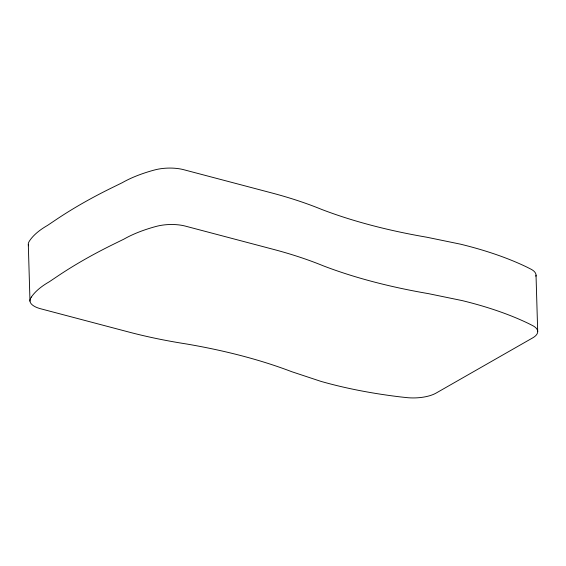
<?xml version="1.0" encoding="UTF-8"?>
<svg xmlns="http://www.w3.org/2000/svg" width="566" height="566" viewBox="0 0 566 566"><rect width="100%" height="100%" fill="white"/><g stroke="black" fill="none" stroke-linecap="round" stroke-linejoin="round"><path stroke-width="0.85" d="M536.023 275.14L537.7 331.556M28.314 244.781L29.984 301.204M535.896 276.243A26.255 10.429 -1.7 0 0 530.802 269.091L526.904 267.117A291.596 115.804 -1.7 0 0 460.462 244.165L426.7 237.204A384.689 152.778 -1.7 0 1 322.054 209.576L319.068 208.38A332.369 131.998 -1.7 0 0 271.8 192.956L183.681 169.694A26.156 10.386 -1.7 0 0 176.847 168.449L174.37 168.222A26.156 10.386 -1.7 0 0 154.525 169.991L152.311 170.592A114.53 45.485 -1.7 0 0 122.263 182.698L111.785 187.834A608.195 241.54 -1.7 0 0 56.006 219.714L47.565 225.388A114.53 45.485 -1.7 0 0 29.658 240.691L29.036 241.717A26.156 10.386 -1.7 0 0 28.576 245.793M31.335 297.115L30.713 298.133A26.156 10.386 -1.7 0 0 33.769 305.958L35.219 306.765A26.156 10.386 -1.7 0 0 40.717 308.781L128.836 332.044A332.369 131.998 -1.7 0 0 183.151 343.442L187.105 344.078A384.689 152.778 -1.7 0 1 291.752 371.706L320.837 381.343A291.596 115.804 -1.7 0 0 400.226 396.893L406.395 397.573A26.255 10.429 -1.7 0 0 436.082 393.094L532.684 337.888A26.255 10.429 -1.7 0 0 532.479 325.514L528.58 323.54A291.596 115.804 -1.7 0 0 462.139 300.588L428.377 293.627A384.689 152.778 -1.7 0 1 323.724 265.999L320.745 264.803A332.369 131.998 -1.7 0 0 273.477 249.38L185.351 226.11A26.156 10.386 -1.7 0 0 178.516 224.865L176.04 224.645A26.156 10.386 -1.7 0 0 156.195 226.414L153.98 227.016A114.53 45.485 -1.7 0 0 123.94 239.121L113.462 244.257A608.195 241.54 -1.7 0 0 57.682 276.137L49.242 281.811A114.53 45.485 -1.7 0 0 31.335 297.115"/></g></svg>
